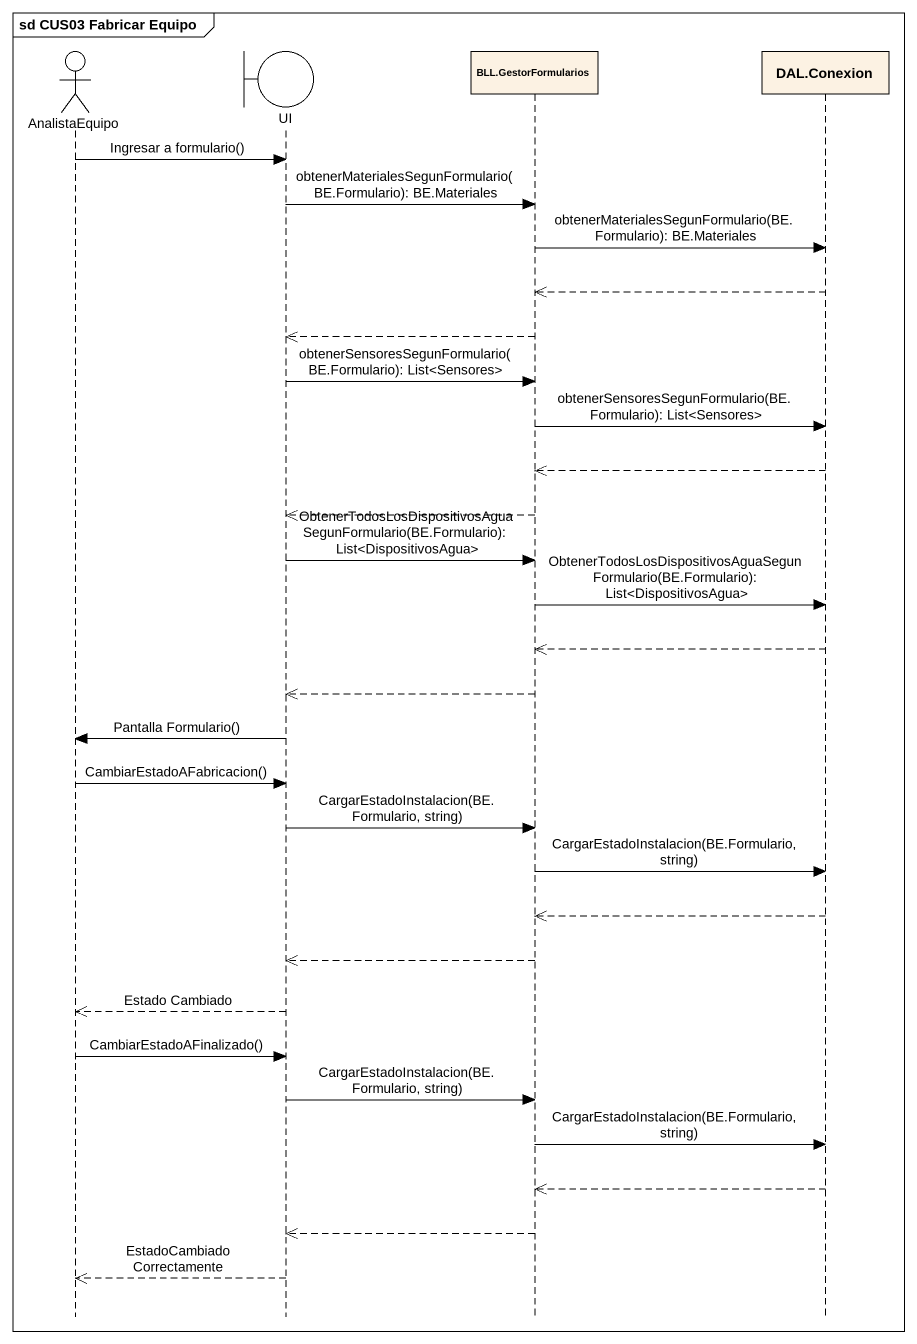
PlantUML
@startuml
mainframe sd CUS03 Fabricar Equipo
hide footbox
actor AnalistaEquipo
boundary UI
participant "BLL.GestorFormularios" as BLL_GestorFormularios
participant "DAL.Conexion" as DAL_Conexion

AnalistaEquipo -> UI : Ingresar a formulario()
UI -> BLL_GestorFormularios : obtenerMaterialesSegunFormulario(BE.Formulario): BE.Materiales
BLL_GestorFormularios -> DAL_Conexion : obtenerMaterialesSegunFormulario(BE.Formulario): BE.Materiales
DAL_Conexion -->> BLL_GestorFormularios
BLL_GestorFormularios -->> UI
UI -> BLL_GestorFormularios : obtenerSensoresSegunFormulario(BE.Formulario): List<Sensores>
BLL_GestorFormularios -> DAL_Conexion : obtenerSensoresSegunFormulario(BE.Formulario): List<Sensores>
DAL_Conexion -->> BLL_GestorFormularios
BLL_GestorFormularios -->> UI
UI -> BLL_GestorFormularios : ObtenerTodosLosDispositivosAguaSegunFormulario(BE.Formulario): List<DispositivosAgua>
BLL_GestorFormularios -> DAL_Conexion : ObtenerTodosLosDispositivosAguaSegunFormulario(BE.Formulario): List<DispositivosAgua>
DAL_Conexion -->> BLL_GestorFormularios
BLL_GestorFormularios -->> UI
UI -> AnalistaEquipo : Pantalla Formulario()
AnalistaEquipo -> UI : CambiarEstadoAFabricacion()
UI -> BLL_GestorFormularios : CargarEstadoInstalacion(BE.Formulario, string)
BLL_GestorFormularios -> DAL_Conexion : CargarEstadoInstalacion(BE.Formulario, string)
DAL_Conexion -->> BLL_GestorFormularios
BLL_GestorFormularios -->> UI
UI -->> AnalistaEquipo : Estado Cambiado
AnalistaEquipo -> UI : CambiarEstadoAFinalizado()
UI -> BLL_GestorFormularios : CargarEstadoInstalacion(BE.Formulario, string)
BLL_GestorFormularios -> DAL_Conexion : CargarEstadoInstalacion(BE.Formulario, string)
DAL_Conexion -->> BLL_GestorFormularios
BLL_GestorFormularios -->> UI
UI -->> AnalistaEquipo : EstadoCambiadoCorrectamente
@enduml
